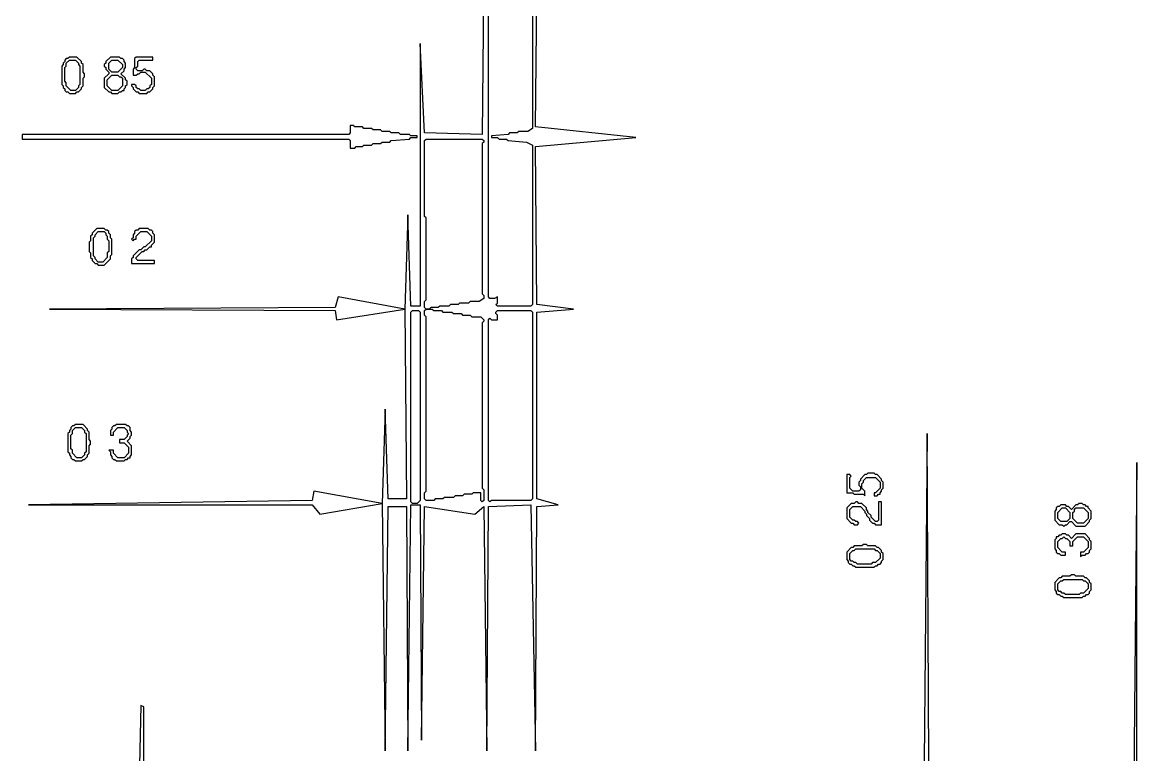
# Model space of a CAD drawing. Extents: x 18 to 322, y -435 to -5.
# Drawn here: x 70.1 to 143.5, y -245.9 to -197.6 of the extents above; entities that cross this region are included whole.
import ezdxf

# ---------------------------------------------------------------- set-up
doc = ezdxf.new("R2010")
doc.units = 0

msp = doc.modelspace()

# ---------------------------------------------------------------- linework, layer by layer
at = {"layer": 'CONTOURS'}
for p, q in [((100.5, -194.2), (100.4, -205)), ((100.8, -215.7), (100.8, -194.3)), ((103.7, -194.3), (103.7, -204.6)), ((103.9, -204.5), (104, -194.2)), ((96.6, -204.9), (96.3, -199)), ((96.3, -199), (96.3, -216.3)), ((72.9, -200.2), (72.8, -200.3)), ((72.8, -200.3), (72.8, -200.4)), ((73, -200), (72.9, -200.1)), ((72.9, -200.1), (72.9, -200.2)), ((73.1, -200), (73, -200)), ((73, -200.3), (73.2, -200.1)), ((73, -200.5), (73, -200.3)), ((73.2, -199.9), (73.1, -200)), ((73.7, -199.9), (73.2, -199.9)), ((73.2, -200.1), (73.6, -200.1)), ((73.6, -200.1), (73.8, -200.3)), ((74, -200.2), (73.7, -199.9)), ((73.8, -200.3), (73.8, -200.4)), ((74, -200.3), (74, -200.2)), ((74.1, -200.4), (74, -200.3)), ((75.6, -200.3), (75.5, -200.4)), ((75.9, -199.9), (75.6, -200.2)), ((75.6, -200.2), (75.6, -200.3)), ((75.8, -200.3), (76, -200.1)), ((75.8, -200.7), (75.8, -200.3)), ((76.5, -199.9), (75.9, -199.9)), ((76, -200.1), (76.4, -200.1)), ((76.4, -200.1), (76.7, -200.4)), ((76.6, -200), (76.5, -199.9)), ((76.7, -200), (76.6, -200)), ((76.8, -200.1), (76.7, -200)), ((76.8, -200.2), (76.8, -200.1)), ((76.9, -200.3), (76.8, -200.2)), ((76.9, -200.6), (76.9, -200.3)), ((77.6, -199.9), (77.5, -200)), ((77.5, -200), (77.5, -200.6)), ((78.7, -199.9), (77.6, -199.9)), ((77.7, -200.2), (77.8, -200.1)), ((77.7, -200.5), (77.7, -200.2)), ((77.8, -200.1), (78.7, -200.1)), ((78.7, -200.1), (78.7, -199.9)), ((72.8, -200.4), (72.7, -200.5)), ((72.7, -200.5), (72.7, -201.7)), ((72.9, -200.6), (73, -200.5)), ((72.9, -201.5), (72.9, -200.6)), ((73.8, -200.4), (73.9, -200.5)), ((73.9, -200.5), (73.9, -201.7)), ((74.1, -200.9), (74.1, -200.4)), ((74.2, -201), (74.1, -200.9)), ((74.2, -201.2), (74.2, -201)), ((75.5, -200.4), (75.5, -200.5)), ((75.5, -200.5), (75.6, -200.6)), ((75.8, -201), (75.5, -201.3)), ((75.6, -200.6), (75.6, -200.7)), ((75.6, -200.7), (75.8, -200.9)), ((75.7, -201.4), (76, -201.1)), ((76, -200.9), (75.8, -200.7)), ((75.8, -200.9), (75.8, -201)), ((76.4, -200.9), (76, -200.9)), ((76, -201.1), (76.4, -201.1)), ((76.7, -200.6), (76.4, -200.9)), ((76.4, -201.1), (76.5, -201.2)), ((76.6, -201), (76.8, -200.8)), ((76.9, -201.3), (76.6, -201)), ((76.7, -200.4), (76.7, -200.6)), ((76.8, -200.7), (76.9, -200.6)), ((76.8, -200.8), (76.8, -200.7)), ((77.5, -200.6), (77.4, -200.7)), ((77.4, -200.7), (77.4, -201.1)), ((77.4, -201.1), (77.6, -201.1)), ((77.6, -200.6), (77.7, -200.5)), ((77.6, -200.7), (77.6, -200.6)), ((77.7, -200.8), (77.6, -200.7)), ((77.6, -201.1), (77.7, -201)), ((78, -200.8), (77.7, -200.8)), ((77.7, -201), (77.8, -201)), ((77.8, -201), (77.9, -200.9)), ((77.9, -200.9), (78.2, -200.9)), ((78.1, -200.7), (78, -200.8)), ((78.2, -200.7), (78.1, -200.7)), ((78.3, -200.8), (78.2, -200.7)), ((78.2, -200.9), (78.6, -201.3)), ((78.5, -200.8), (78.3, -200.8)), ((78.7, -201), (78.5, -200.8)), ((78.7, -201.1), (78.7, -201)), ((78.8, -201.2), (78.7, -201.1)), ((72.7, -201.7), (72.8, -201.8)), ((72.8, -201.8), (72.8, -201.9)), ((73, -201.6), (72.9, -201.5)), ((73, -201.8), (73, -201.6)), ((73.3, -202.1), (73, -201.8)), ((73.9, -201.7), (73.8, -201.8)), ((73.8, -201.8), (73.8, -201.9)), ((74, -201.9), (74.1, -201.8)), ((74.1, -201.3), (74.2, -201.2)), ((74.1, -201.8), (74.1, -201.3)), ((75.5, -201.3), (75.5, -201.9)), ((75.7, -201.8), (75.7, -201.4)), ((76, -202.1), (75.7, -201.8)), ((76.7, -201.8), (76.4, -202.1)), ((76.5, -201.2), (76.6, -201.2)), ((76.6, -201.2), (76.7, -201.3)), ((76.7, -201.3), (76.7, -201.8)), ((76.9, -201.4), (76.9, -201.3)), ((77, -201.5), (76.9, -201.4)), ((76.9, -201.8), (77, -201.7)), ((76.9, -201.9), (76.9, -201.8)), ((77, -201.7), (77, -201.5)), ((77.5, -201.7), (77.3, -201.7)), ((77.3, -201.7), (77.3, -201.8)), ((77.3, -201.8), (77.4, -201.9)), ((77.6, -201.8), (77.5, -201.7)), ((77.6, -201.9), (77.6, -201.8)), ((78.6, -201.7), (78.5, -201.8)), ((78.5, -201.8), (78.5, -201.9)), ((78.6, -201.3), (78.6, -201.7)), ((78.7, -201.9), (78.8, -201.8)), ((78.8, -201.8), (78.8, -201.2)), ((72.8, -201.9), (72.9, -202)), ((72.9, -202), (72.9, -202.1)), ((72.9, -202.1), (73, -202.2)), ((73, -202.2), (73.1, -202.2)), ((73.1, -202.2), (73.2, -202.3)), ((73.2, -202.3), (73.6, -202.3)), ((73.6, -202.1), (73.3, -202.1)), ((73.8, -201.9), (73.6, -202.1)), ((73.6, -202.3), (73.7, -202.2)), ((73.7, -202.2), (73.8, -202.2)), ((73.8, -202.2), (74, -202)), ((74, -202), (74, -201.9)), ((75.5, -201.9), (75.8, -202.2)), ((75.8, -202.2), (75.9, -202.2)), ((75.9, -202.2), (76, -202.3)), ((76.4, -202.1), (76, -202.1)), ((76, -202.3), (76.4, -202.3)), ((76.4, -202.3), (76.5, -202.2)), ((76.5, -202.2), (76.6, -202.2)), ((76.6, -202.2), (76.7, -202.1)), ((76.7, -202.1), (76.8, -202.1)), ((76.8, -202), (76.9, -201.9)), ((76.8, -202.1), (76.8, -202)), ((77.4, -201.9), (77.4, -202)), ((77.4, -202), (77.6, -202.2)), ((77.7, -202), (77.6, -201.9)), ((77.6, -202.2), (77.7, -202.2)), ((77.8, -202), (77.7, -202)), ((77.7, -202.2), (77.8, -202.3)), ((77.9, -202.1), (77.8, -202)), ((77.8, -202.3), (78.3, -202.3)), ((78.2, -202.1), (77.9, -202.1)), ((78.3, -202), (78.2, -202.1)), ((78.4, -202), (78.3, -202)), ((78.3, -202.3), (78.4, -202.2)), ((78.5, -201.9), (78.4, -202)), ((78.4, -202.2), (78.5, -202.2)), ((78.5, -202.2), (78.7, -202)), ((78.7, -202), (78.7, -201.9)), ((91.9, -204.4), (91.7, -204.4)), ((91.7, -204.4), (91.7, -204.9)), ((92, -204.5), (91.9, -204.4)), ((92.5, -204.5), (92, -204.5)), ((92.6, -204.6), (92.5, -204.5)), ((93.1, -204.6), (92.6, -204.6)), ((93.2, -204.7), (93.1, -204.6)), ((93.7, -204.7), (93.2, -204.7)), ((93.8, -204.8), (93.7, -204.7)), ((103.7, -204.6), (103.4, -204.8)), ((110.5, -205.2), (103.9, -204.5)), ((91.6, -205), (70.1, -205)), ((70.1, -205), (70.1, -205.3)), ((70.1, -205.3), (91.6, -205.3)), ((91.7, -204.9), (91.6, -205)), ((91.6, -205.3), (91.7, -205.4)), ((91.7, -205.4), (91.7, -205.9)), ((93.7, -205.6), (93.8, -205.5)), ((94.3, -204.8), (93.8, -204.8)), ((93.8, -205.5), (94.3, -205.5)), ((94.4, -204.9), (94.3, -204.8)), ((94.3, -205.5), (94.4, -205.4)), ((94.9, -204.9), (94.4, -204.9)), ((94.4, -205.4), (95.6, -205.3)), ((95, -205), (94.9, -204.9)), ((95.6, -205), (95, -205)), ((95.7, -205.1), (95.6, -205)), ((95.6, -205.3), (95.7, -205.2)), ((96.1, -205.1), (95.7, -205.1)), ((95.7, -205.2), (96.1, -205.2)), ((96.1, -205.2), (96.1, -205.1)), ((100.4, -205), (96.6, -204.9)), ((96.6, -205.4), (96.7, -205.3)), ((96.6, -210.4), (96.6, -205.4)), ((96.7, -205.3), (100.4, -205.3)), ((100.4, -205.3), (100.5, -205.4)), ((100.5, -205.5), (100.4, -205.6)), ((100.5, -205.4), (100.5, -205.5)), ((102.1, -205), (101, -205.1)), ((101, -205.1), (101, -205.2)), ((101, -205.2), (101.4, -205.2)), ((101.4, -205.2), (101.5, -205.3)), ((101.5, -205.3), (102, -205.3)), ((102, -205.3), (102.1, -205.4)), ((102.2, -204.9), (102.1, -205)), ((102.1, -205.4), (103.3, -205.5)), ((102.7, -204.9), (102.2, -204.9)), ((102.8, -204.8), (102.7, -204.9)), ((103.4, -204.8), (102.8, -204.8)), ((103.3, -205.5), (103.7, -205.7)), ((103.9, -205.8), (110.5, -205.2)), ((91.7, -205.9), (92, -205.9)), ((92, -205.9), (92.1, -205.8)), ((92.1, -205.8), (92.5, -205.8)), ((92.5, -205.8), (92.6, -205.7)), ((92.6, -205.7), (93.1, -205.7)), ((93.1, -205.7), (93.2, -205.6)), ((93.2, -205.6), (93.7, -205.6)), ((100.4, -205.6), (100.4, -215.5)), ((103.7, -205.7), (103.7, -216.2)), ((104, -216.2), (103.9, -205.8)), ((95.5, -210.3), (95.3, -216.5)), ((95.7, -216.3), (95.5, -210.3)), ((96.7, -210.5), (96.6, -210.4)), ((96.7, -215.9), (96.7, -210.5)), ((75, -211.2), (74.7, -211.5)), ((75.5, -211.2), (75, -211.2)), ((75.6, -211.3), (75.5, -211.2)), ((75.7, -211.3), (75.6, -211.3)), ((75.8, -211.4), (75.7, -211.3)), ((77.6, -211.3), (77.5, -211.4)), ((77.7, -211.3), (77.6, -211.3)), ((77.8, -211.2), (77.7, -211.3)), ((78.4, -211.2), (77.8, -211.2)), ((78.5, -211.3), (78.4, -211.2)), ((78.6, -211.3), (78.5, -211.3)), ((78.7, -211.4), (78.6, -211.3)), ((74.6, -212), (74.5, -212.1)), ((74.5, -212.1), (74.5, -212.7)), ((74.7, -211.6), (74.6, -211.7)), ((74.6, -211.7), (74.6, -212)), ((74.7, -211.5), (74.7, -211.6)), ((74.8, -211.8), (74.9, -211.7)), ((74.8, -213), (74.8, -211.8)), ((74.9, -211.6), (75.1, -211.4)), ((74.9, -211.7), (74.9, -211.6)), ((75.1, -211.4), (75.5, -211.4)), ((75.5, -211.4), (75.6, -211.5)), ((75.6, -211.5), (75.6, -211.6)), ((75.6, -211.6), (75.7, -211.7)), ((75.7, -211.7), (75.7, -211.9)), ((75.7, -211.9), (75.8, -212)), ((75.8, -211.5), (75.8, -211.4)), ((75.9, -211.6), (75.8, -211.5)), ((75.8, -212), (75.8, -212.7)), ((75.9, -211.8), (75.9, -211.6)), ((76, -211.9), (75.9, -211.8)), ((76, -212.9), (76, -211.9)), ((77.4, -211.8), (77.3, -211.9)), ((77.3, -211.9), (77.4, -212)), ((77.5, -211.5), (77.4, -211.6)), ((77.4, -211.6), (77.4, -211.8)), ((77.4, -212), (77.5, -211.9)), ((77.5, -211.4), (77.5, -211.5)), ((77.5, -211.9), (77.6, -211.9)), ((77.6, -211.7), (77.9, -211.4)), ((77.6, -211.9), (77.6, -211.7)), ((77.9, -211.4), (78.3, -211.4)), ((78.6, -212), (78.2, -212.4)), ((78.3, -211.4), (78.6, -211.7)), ((78.6, -211.7), (78.6, -212)), ((78.6, -212.3), (78.8, -212.1)), ((78.7, -211.5), (78.7, -211.4)), ((78.8, -211.6), (78.7, -211.5)), ((78.8, -212.1), (78.8, -211.6)), ((74.5, -212.7), (74.6, -212.8)), ((74.6, -212.8), (74.6, -213.1)), ((75.8, -212.7), (75.7, -212.8)), ((75.7, -212.8), (75.7, -213.1)), ((77.8, -212.6), (77.4, -213)), ((77.6, -213.1), (78, -212.7)), ((77.9, -212.6), (77.8, -212.6)), ((78.1, -212.4), (77.9, -212.6)), ((78, -212.7), (78.1, -212.7)), ((78.2, -212.4), (78.1, -212.4)), ((78.1, -212.7), (78.2, -212.6)), ((78.2, -212.6), (78.3, -212.6)), ((78.3, -212.6), (78.5, -212.4)), ((78.5, -212.4), (78.6, -212.4)), ((78.6, -212.4), (78.6, -212.3)), ((74.6, -213.1), (74.7, -213.2)), ((74.7, -213.2), (74.7, -213.3)), ((74.7, -213.3), (74.9, -213.5)), ((74.9, -213.1), (74.8, -213)), ((74.9, -213.2), (74.9, -213.1)), ((75.1, -213.4), (74.9, -213.2)), ((74.9, -213.5), (75, -213.5)), ((75, -213.5), (75.1, -213.6)), ((75.4, -213.4), (75.1, -213.4)), ((75.7, -213.1), (75.4, -213.4)), ((75.5, -213.6), (75.9, -213.2)), ((75.9, -213), (76, -212.9)), ((75.9, -213.2), (75.9, -213)), ((77.4, -213.1), (77.3, -213.2)), ((77.3, -213.2), (77.3, -213.5)), ((77.3, -213.5), (78.8, -213.5)), ((77.4, -213), (77.4, -213.1)), ((77.6, -213.2), (77.6, -213.1)), ((77.7, -213.3), (77.6, -213.2)), ((78.8, -213.3), (77.7, -213.3)), ((78.8, -213.5), (78.8, -213.3)), ((75.1, -213.6), (75.5, -213.6)), ((90.9, -215.7), (90.7, -216.4)), ((95.3, -216.5), (90.9, -215.7)), ((100.4, -215.5), (100.5, -215.6)), ((100.5, -215.6), (100.5, -215.8)), ((100.9, -215.8), (100.8, -215.7)), ((101.4, -215.7), (101.2, -215.8)), ((101.4, -216.1), (101.4, -215.7)), ((90.7, -216.4), (71.9, -216.5)), ((71.9, -216.5), (90.7, -216.6)), ((90.8, -217.2), (95.3, -216.5)), ((95.3, -216.5), (95.4, -229)), ((96.3, -216.3), (95.7, -216.3)), ((96.6, -216), (96.7, -215.9)), ((96.6, -216.4), (96.6, -216)), ((96.7, -216.5), (96.6, -216.4)), ((96.6, -216.6), (96.7, -216.5)), ((96.7, -216.5), (97.1, -216.5)), ((96.9, -216.5), (96.7, -216.5)), ((97, -216.4), (96.9, -216.5)), ((97.5, -216.4), (97, -216.4)), ((97.1, -216.5), (97.2, -216.6)), ((97.6, -216.3), (97.5, -216.4)), ((98.2, -216.3), (97.6, -216.3)), ((98.3, -216.2), (98.2, -216.3)), ((98.8, -216.2), (98.3, -216.2)), ((98.9, -216.1), (98.8, -216.2)), ((99.5, -216.1), (98.9, -216.1)), ((99.6, -216), (99.5, -216.1)), ((100.2, -216), (99.6, -216)), ((100.5, -215.8), (100.2, -216)), ((101.2, -215.8), (100.9, -215.8)), ((101.3, -216.2), (101.4, -216.1)), ((101.4, -216.3), (101.3, -216.2)), ((103.6, -216.3), (101.4, -216.3)), ((103.7, -216.2), (103.6, -216.3)), ((106.4, -216.5), (104, -216.2)), ((104, -216.7), (106.4, -216.5)), ((90.7, -216.6), (90.8, -217.2)), ((95.7, -216.7), (95.8, -216.6)), ((95.7, -229.2), (95.7, -216.7)), ((95.8, -216.6), (96.2, -216.6)), ((96.2, -216.6), (96.3, -216.7)), ((96.3, -216.7), (96.3, -229.1)), ((96.6, -216.9), (96.6, -216.6)), ((96.7, -217), (96.6, -216.9)), ((96.7, -228.5), (96.7, -217)), ((97.2, -216.6), (97.7, -216.6)), ((97.7, -216.6), (97.8, -216.7)), ((97.8, -216.7), (98.4, -216.7)), ((98.4, -216.7), (98.5, -216.8)), ((98.5, -216.8), (99, -216.8)), ((99, -216.8), (99.1, -216.9)), ((99.1, -216.9), (99.6, -216.9)), ((99.6, -216.9), (99.7, -217)), ((99.7, -217), (100.3, -217)), ((100.3, -217), (100.5, -217.2)), ((100.5, -217.2), (100.5, -217.3)), ((100.8, -217.2), (100.9, -217.1)), ((100.8, -229.1), (100.8, -217.2)), ((100.9, -217.1), (101, -217.2)), ((101, -217.2), (101.4, -217.2)), ((101.3, -216.7), (101.4, -216.6)), ((101.3, -216.8), (101.3, -216.7)), ((101.4, -216.9), (101.3, -216.8)), ((101.4, -216.6), (103.6, -216.6)), ((101.4, -217.2), (101.4, -216.9)), ((103.6, -216.6), (103.7, -216.7)), ((103.7, -216.7), (103.7, -229)), ((104, -229), (104, -216.7)), ((100.5, -217.3), (100.4, -217.4)), ((100.4, -217.4), (100.4, -228.3)), ((94, -223.1), (93.8, -229.3)), ((94.2, -229), (94, -223.1)), ((73.2, -224.6), (73.1, -224.7)), ((73.3, -224.4), (73.2, -224.5)), ((73.2, -224.5), (73.2, -224.6)), ((73.4, -224.2), (73.3, -224.3)), ((73.3, -224.3), (73.3, -224.4)), ((73.5, -224.2), (73.4, -224.2)), ((73.4, -224.5), (73.6, -224.3)), ((73.4, -224.7), (73.4, -224.5)), ((73.6, -224.1), (73.5, -224.2)), ((74.1, -224.1), (73.6, -224.1)), ((73.6, -224.3), (74, -224.3)), ((74, -224.3), (74.2, -224.5)), ((74.4, -224.4), (74.1, -224.1)), ((74.2, -224.5), (74.2, -224.6)), ((74.2, -224.6), (74.3, -224.7)), ((74.4, -224.5), (74.4, -224.4)), ((74.5, -224.6), (74.4, -224.5)), ((74.5, -225.1), (74.5, -224.6)), ((76, -224.4), (75.9, -224.5)), ((75.9, -224.5), (75.9, -224.8)), ((76.1, -224.2), (76, -224.3)), ((76, -224.3), (76, -224.4)), ((76.2, -224.2), (76.1, -224.2)), ((76.1, -224.6), (76.4, -224.3)), ((76.1, -224.8), (76.1, -224.6)), ((76.3, -224.1), (76.2, -224.2)), ((76.9, -224.1), (76.3, -224.1)), ((76.4, -224.3), (76.8, -224.3)), ((76.8, -224.3), (77, -224.5)), ((77, -224.2), (76.9, -224.1)), ((77.1, -224.2), (77, -224.2)), ((77, -224.5), (77, -224.6)), ((77, -224.6), (77.1, -224.7)), ((77.2, -224.3), (77.1, -224.2)), ((77.2, -224.5), (77.2, -224.3)), ((77.3, -224.6), (77.2, -224.5)), ((77.3, -224.8), (77.3, -224.6)), ((73.1, -224.7), (73.1, -225.9)), ((73.3, -224.8), (73.4, -224.7)), ((73.3, -225.7), (73.3, -224.8)), ((74.3, -224.7), (74.3, -225.9)), ((74.6, -225.2), (74.5, -225.1)), ((74.6, -225.4), (74.6, -225.2)), ((75.9, -224.8), (76.1, -224.8)), ((76.8, -225.1), (76.5, -225.1)), ((76.5, -225.1), (76.5, -225.3)), ((76.5, -225.3), (76.8, -225.3)), ((77, -224.9), (76.8, -225.1)), ((76.8, -225.3), (77.1, -225.6)), ((77.1, -224.7), (77, -224.8)), ((77, -224.8), (77, -224.9)), ((77, -225.2), (77.2, -225)), ((77.3, -225.5), (77, -225.2)), ((77.2, -224.9), (77.3, -224.8)), ((77.2, -225), (77.2, -224.9)), ((129.7, -224.7), (129.5, -246.3)), ((129.8, -246.3), (129.7, -224.7)), ((73.1, -225.9), (73.2, -226)), ((73.2, -226), (73.2, -226.1)), ((73.4, -225.8), (73.3, -225.7)), ((73.4, -226), (73.4, -225.8)), ((73.7, -226.3), (73.4, -226)), ((74.3, -225.9), (74.2, -226)), ((74.2, -226), (74.2, -226.1)), ((74.4, -226.1), (74.5, -226)), ((74.5, -225.5), (74.6, -225.4)), ((74.5, -226), (74.5, -225.5)), ((76.1, -225.8), (75.8, -225.8)), ((75.8, -225.8), (75.9, -225.9)), ((75.9, -225.9), (75.9, -226.1)), ((76.1, -226), (76.1, -225.8)), ((76.4, -226.3), (76.1, -226)), ((77.1, -226), (76.8, -226.3)), ((77.1, -225.6), (77.1, -226)), ((77.3, -226.1), (77.3, -225.5)), ((73.2, -226.1), (73.3, -226.2)), ((73.3, -226.2), (73.3, -226.3)), ((73.3, -226.3), (73.4, -226.4)), ((73.4, -226.4), (73.5, -226.4)), ((73.5, -226.4), (73.6, -226.5)), ((73.6, -226.5), (74, -226.5)), ((74, -226.3), (73.7, -226.3)), ((74.2, -226.1), (74, -226.3)), ((74, -226.5), (74.1, -226.4)), ((74.1, -226.4), (74.2, -226.4)), ((74.2, -226.4), (74.4, -226.2)), ((74.4, -226.2), (74.4, -226.1)), ((75.9, -226.1), (76, -226.2)), ((76, -226.2), (76, -226.3)), ((76, -226.3), (76.1, -226.4)), ((76.1, -226.4), (76.2, -226.4)), ((76.2, -226.4), (76.3, -226.5)), ((76.3, -226.5), (76.8, -226.5)), ((76.8, -226.3), (76.4, -226.3)), ((76.8, -226.5), (76.9, -226.4)), ((76.9, -226.4), (77, -226.4)), ((77, -226.4), (77.1, -226.3)), ((77.1, -226.3), (77.2, -226.3)), ((77.2, -226.2), (77.3, -226.1)), ((77.2, -226.3), (77.2, -226.2)), ((143.5, -226.6), (143.3, -249.9)), ((143.5, -249.9), (143.5, -226.6)), ((124.6, -227.4), (124.4, -227.4)), ((124.4, -227.4), (124.4, -228.6)), ((124.7, -227.5), (124.6, -227.4)), ((124.6, -227.6), (124.7, -227.5)), ((125.6, -227.4), (125.3, -227.7)), ((125.7, -227.4), (125.6, -227.4)), ((125.8, -227.3), (125.7, -227.4)), ((126.2, -227.3), (125.8, -227.3)), ((126.3, -227.4), (126.2, -227.3)), ((126.4, -227.4), (126.3, -227.4)), ((126.7, -227.7), (126.4, -227.4)), ((124.6, -228.3), (124.6, -227.6)), ((125.3, -227.8), (125.2, -227.9)), ((125.2, -227.9), (125.2, -228.1)), ((125.2, -228.1), (125.3, -228.2)), ((125.3, -227.7), (125.3, -227.8)), ((125.3, -228.2), (125.3, -228.4)), ((125.4, -228), (125.5, -227.9)), ((125.4, -228.3), (125.4, -228)), ((125.5, -227.8), (125.7, -227.6)), ((125.5, -227.9), (125.5, -227.8)), ((125.7, -227.6), (126.3, -227.6)), ((126.3, -227.6), (126.6, -227.9)), ((126.6, -227.9), (126.6, -228.3)), ((126.7, -227.8), (126.7, -227.7)), ((126.8, -227.9), (126.7, -227.8)), ((126.8, -228.3), (126.8, -227.9)), ((89.3, -228.5), (89.2, -229.1)), ((93.8, -229.3), (89.3, -228.5)), ((95.4, -229), (94.2, -229)), ((96.6, -228.6), (96.7, -228.5)), ((96.6, -229), (96.6, -228.6)), ((96.7, -229.1), (96.6, -229)), ((97.3, -229), (97.2, -229.1)), ((97.8, -229), (97.3, -229)), ((97.9, -228.9), (97.8, -229)), ((98.5, -228.9), (97.9, -228.9)), ((98.6, -228.8), (98.5, -228.9)), ((99.1, -228.8), (98.6, -228.8)), ((99.2, -228.7), (99.1, -228.8)), ((99.7, -228.7), (99.2, -228.7)), ((99.8, -228.6), (99.7, -228.7)), ((100.3, -228.6), (99.8, -228.6)), ((100.3, -229.1), (100.3, -228.6)), ((100.4, -228.3), (100.5, -228.4)), ((100.5, -228.4), (100.5, -229.1)), ((103.7, -229), (103.6, -229.1)), ((105.4, -229.4), (104, -229)), ((124.4, -228.6), (124.8, -228.6)), ((124.8, -228.5), (124.6, -228.3)), ((125.2, -228.5), (124.8, -228.5)), ((124.8, -228.6), (124.9, -228.7)), ((124.9, -228.7), (125.5, -228.7)), ((125.3, -228.4), (125.2, -228.5)), ((125.6, -228.5), (125.4, -228.3)), ((125.5, -228.7), (125.6, -228.8)), ((125.6, -228.8), (125.6, -228.5)), ((126.3, -228.6), (126.2, -228.6)), ((126.2, -228.6), (126.2, -228.8)), ((126.2, -228.8), (126.4, -228.8)), ((126.6, -228.3), (126.3, -228.6)), ((126.4, -228.8), (126.5, -228.7)), ((126.5, -228.7), (126.6, -228.7)), ((126.6, -228.6), (126.7, -228.5)), ((126.6, -228.7), (126.6, -228.6)), ((126.7, -228.4), (126.8, -228.3)), ((126.7, -228.5), (126.7, -228.4)), ((89.2, -229.1), (70.5, -229.4)), ((70.5, -229.4), (89.2, -229.4)), ((89.2, -229.4), (89.7, -230)), ((89.7, -230), (93.8, -229.3)), ((93.8, -229.3), (94, -245.6)), ((94, -245.6), (94.2, -229.5)), ((94.2, -229.5), (95.4, -229.5)), ((95.4, -229.5), (95.5, -245.6)), ((95.5, -245.6), (95.7, -229.4)), ((95.8, -229.3), (95.7, -229.2)), ((95.7, -229.4), (96.3, -229.4)), ((96.1, -229.3), (95.8, -229.3)), ((96.3, -229.1), (96.1, -229.3)), ((96.3, -229.4), (96.4, -244.9)), ((96.4, -244.9), (96.6, -229.5)), ((96.6, -229.5), (99.9, -230)), ((97.2, -229.1), (96.7, -229.1)), ((99.9, -230), (100.5, -229.5)), ((100.4, -229.2), (100.3, -229.1)), ((100.5, -229.1), (100.4, -229.2)), ((100.5, -229.5), (100.7, -245.6)), ((100.7, -245.6), (100.8, -229.5)), ((100.9, -229.2), (100.8, -229.1)), ((100.8, -229.5), (103.6, -229.4)), ((101, -229.1), (100.9, -229.2)), ((103.6, -229.1), (101, -229.1)), ((103.6, -229.4), (103.9, -245.6)), ((103.9, -245.6), (104, -229.5)), ((104, -229.5), (105.4, -229.4)), ((124.7, -229.3), (124.4, -229.6)), ((124.4, -229.6), (124.4, -230.3)), ((124.6, -229.7), (124.8, -229.5)), ((124.6, -230.2), (124.6, -229.7)), ((124.9, -229.3), (124.7, -229.3)), ((124.8, -229.5), (125.3, -229.5)), ((125, -229.2), (124.9, -229.3)), ((125.1, -229.2), (125, -229.2)), ((125.2, -229.3), (125.1, -229.2)), ((125.4, -229.3), (125.2, -229.3)), ((125.3, -229.5), (125.6, -229.8)), ((125.7, -229.6), (125.4, -229.3)), ((125.7, -229.7), (125.7, -229.6)), ((125.8, -229.8), (125.7, -229.7)), ((126.7, -229.2), (126.5, -229.2)), ((126.5, -229.2), (126.5, -230.4)), ((126.7, -230.7), (126.7, -229.2)), ((138.2, -229.7), (138.1, -229.8)), ((138.3, -229.5), (138.2, -229.6)), ((138.2, -229.6), (138.2, -229.7)), ((138.4, -229.5), (138.3, -229.5)), ((138.3, -229.9), (138.6, -229.6)), ((138.5, -229.4), (138.4, -229.5)), ((138.8, -229.4), (138.5, -229.4)), ((138.6, -229.6), (138.8, -229.6)), ((138.9, -229.5), (138.8, -229.4)), ((138.8, -229.6), (139.1, -229.9)), ((139, -229.5), (138.9, -229.5)), ((139.2, -229.7), (139, -229.5)), ((139.5, -229.4), (139.2, -229.7)), ((139.4, -229.7), (139.5, -229.6)), ((139.4, -229.8), (139.4, -229.7)), ((139.6, -229.4), (139.5, -229.4)), ((139.5, -229.6), (140, -229.6)), ((139.7, -229.3), (139.6, -229.4)), ((139.9, -229.3), (139.7, -229.3)), ((140, -229.4), (139.9, -229.3)), ((140.1, -229.4), (140, -229.4)), ((140, -229.6), (140.3, -229.9)), ((140.2, -229.5), (140.1, -229.4)), ((140.3, -229.5), (140.2, -229.5)), ((140.3, -229.6), (140.3, -229.5)), ((140.5, -229.8), (140.3, -229.6)), ((124.4, -230.3), (124.7, -230.6)), ((124.8, -230.4), (124.6, -230.2)), ((124.9, -230.4), (124.8, -230.4)), ((125, -230.5), (124.9, -230.4)), ((125.6, -229.8), (125.6, -229.9)), ((125.6, -229.9), (125.7, -230)), ((125.7, -230), (125.7, -230.1)), ((125.7, -230.1), (125.9, -230.3)), ((125.8, -229.9), (125.8, -229.8)), ((126, -230.1), (125.8, -229.9)), ((125.9, -230.3), (125.9, -230.4)), ((125.9, -230.4), (126.1, -230.6)), ((126, -230.2), (126, -230.1)), ((126.3, -230.5), (126, -230.2)), ((126.5, -230.4), (126.4, -230.5)), ((138.1, -229.8), (138.1, -230.4)), ((138.1, -230.4), (138.4, -230.7)), ((138.3, -230.3), (138.3, -229.9)), ((138.5, -230.5), (138.3, -230.3)), ((139.1, -230.3), (138.9, -230.5)), ((139.1, -229.9), (139.1, -230.3)), ((139.3, -229.9), (139.4, -229.8)), ((139.3, -230.3), (139.3, -229.9)), ((139.6, -230.6), (139.3, -230.3)), ((140.3, -230.3), (140, -230.6)), ((140.3, -229.9), (140.3, -230.3)), ((140.4, -230.4), (140.5, -230.3)), ((140.4, -230.5), (140.4, -230.4)), ((140.5, -230.3), (140.5, -229.8)), ((124.7, -230.6), (124.8, -230.6)), ((124.8, -230.6), (124.9, -230.7)), ((124.9, -230.7), (125.1, -230.7)), ((125.1, -230.5), (125, -230.5)), ((125.2, -230.6), (125.1, -230.5)), ((125.1, -230.7), (125.2, -230.6)), ((126.1, -230.6), (126.2, -230.6)), ((126.2, -230.6), (126.3, -230.7)), ((126.4, -230.5), (126.3, -230.5)), ((126.3, -230.7), (126.7, -230.7)), ((138.4, -230.7), (138.6, -230.7)), ((138.9, -230.5), (138.5, -230.5)), ((138.6, -230.7), (138.7, -230.8)), ((138.7, -230.8), (138.8, -230.7)), ((138.8, -230.7), (138.9, -230.7)), ((138.9, -230.7), (139.1, -230.5)), ((139.1, -230.5), (139.2, -230.5)), ((139.2, -230.5), (139.5, -230.8)), ((139.5, -230.8), (140.1, -230.8)), ((140, -230.6), (139.6, -230.6)), ((140.1, -230.8), (140.4, -230.5)), ((138.2, -231.6), (138.1, -231.7)), ((138.1, -231.7), (138.1, -232.3)), ((138.3, -231.5), (138.2, -231.5)), ((138.2, -231.5), (138.2, -231.6)), ((138.4, -231.4), (138.3, -231.5)), ((138.3, -231.8), (138.5, -231.6)), ((138.3, -232.2), (138.3, -231.8)), ((138.5, -231.4), (138.4, -231.4)), ((138.6, -231.3), (138.5, -231.4)), ((138.5, -231.6), (138.6, -231.6)), ((138.8, -231.3), (138.6, -231.3)), ((138.6, -231.6), (138.7, -231.5)), ((138.7, -231.5), (138.8, -231.6)), ((138.9, -231.4), (138.8, -231.3)), ((138.8, -231.6), (138.9, -231.6)), ((139, -231.4), (138.9, -231.4)), ((138.9, -231.6), (139.1, -231.8)), ((139.2, -231.6), (139, -231.4)), ((139.1, -231.8), (139.1, -232.1)), ((139.5, -231.3), (139.2, -231.6)), ((139.3, -231.8), (139.6, -231.5)), ((139.3, -232.1), (139.3, -231.8)), ((140.1, -231.3), (139.5, -231.3)), ((139.6, -231.5), (140, -231.5)), ((140, -231.5), (140.3, -231.8)), ((140.4, -231.6), (140.1, -231.3)), ((140.3, -231.8), (140.3, -232.2)), ((140.4, -231.7), (140.4, -231.6)), ((140.5, -231.8), (140.4, -231.7)), ((140.5, -232.3), (140.5, -231.8)), ((124.7, -232.2), (124.4, -232.5)), ((124.4, -232.5), (124.4, -233)), ((124.6, -232.6), (124.8, -232.4)), ((124.6, -233), (124.6, -232.6)), ((124.8, -232.2), (124.7, -232.2)), ((124.9, -232.1), (124.8, -232.2)), ((124.8, -232.4), (124.9, -232.4)), ((125.4, -232.1), (124.9, -232.1)), ((124.9, -232.4), (125, -232.3)), ((125, -232.3), (126.2, -232.3)), ((125.5, -232), (125.4, -232.1)), ((125.7, -232), (125.5, -232)), ((125.8, -232.1), (125.7, -232)), ((126.3, -232.1), (125.8, -232.1)), ((126.2, -232.3), (126.3, -232.4)), ((126.4, -232.2), (126.3, -232.1)), ((126.3, -232.4), (126.4, -232.4)), ((126.5, -232.2), (126.4, -232.2)), ((126.4, -232.4), (126.6, -232.6)), ((126.7, -232.4), (126.5, -232.2)), ((126.6, -232.6), (126.6, -232.9)), ((126.7, -232.5), (126.7, -232.4)), ((126.8, -232.6), (126.7, -232.5)), ((126.8, -233), (126.8, -232.6)), ((138.1, -232.3), (138.2, -232.4)), ((138.2, -232.4), (138.2, -232.5)), ((138.2, -232.5), (138.3, -232.6)), ((138.6, -232.5), (138.3, -232.2)), ((138.3, -232.6), (138.4, -232.6)), ((138.4, -232.6), (138.5, -232.7)), ((138.8, -232.5), (138.6, -232.5)), ((138.8, -232.7), (138.8, -232.5)), ((139.1, -232.1), (139.3, -232.1)), ((140, -232.5), (139.8, -232.5)), ((139.8, -232.5), (139.8, -232.8)), ((140.3, -232.2), (140, -232.5)), ((140.1, -232.7), (140.2, -232.6)), ((140.2, -232.6), (140.3, -232.6)), ((140.3, -232.6), (140.4, -232.5)), ((140.4, -232.4), (140.5, -232.3)), ((140.4, -232.5), (140.4, -232.4)), ((124.4, -233), (124.5, -233.1)), ((124.5, -233.1), (124.5, -233.2)), ((124.5, -233.2), (124.6, -233.3)), ((124.7, -233.1), (124.6, -233)), ((124.6, -233.3), (124.7, -233.3)), ((124.8, -233.1), (124.7, -233.1)), ((124.7, -233.3), (124.8, -233.4)), ((124.9, -233.2), (124.8, -233.1)), ((124.8, -233.4), (124.9, -233.4)), ((125, -233.2), (124.9, -233.2)), ((124.9, -233.4), (125, -233.5)), ((125.1, -233.3), (125, -233.2)), ((126, -233.3), (125.1, -233.3)), ((126.1, -233.2), (126, -233.3)), ((126.3, -233.2), (126.1, -233.2)), ((126.2, -233.5), (126.3, -233.4)), ((126.6, -232.9), (126.3, -233.2)), ((126.3, -233.4), (126.4, -233.4)), ((126.4, -233.4), (126.5, -233.3)), ((126.5, -233.3), (126.6, -233.3)), ((126.6, -233.3), (126.7, -233.2)), ((126.7, -233.1), (126.8, -233)), ((126.7, -233.2), (126.7, -233.1)), ((138.5, -232.7), (138.8, -232.7)), ((139.8, -232.8), (139.9, -232.7)), ((139.9, -232.7), (140.1, -232.7)), ((125, -233.5), (126.2, -233.5)), ((138.6, -234.1), (138.5, -234.2)), ((139.1, -234.1), (138.6, -234.1)), ((139.2, -234), (139.1, -234.1)), ((139.4, -234), (139.2, -234)), ((139.5, -234.1), (139.4, -234)), ((140, -234.1), (139.5, -234.1)), ((140.1, -234.2), (140, -234.1)), ((138.4, -234.2), (138.1, -234.5)), ((138.1, -234.5), (138.1, -235)), ((138.3, -234.6), (138.5, -234.4)), ((138.3, -235), (138.3, -234.6)), ((138.5, -234.2), (138.4, -234.2)), ((138.5, -234.4), (138.6, -234.4)), ((138.6, -234.4), (138.7, -234.3)), ((138.7, -234.3), (139.9, -234.3)), ((139.9, -234.3), (140, -234.4)), ((140, -234.4), (140.1, -234.4)), ((140.2, -234.2), (140.1, -234.2)), ((140.1, -234.4), (140.3, -234.6)), ((140.4, -234.4), (140.2, -234.2)), ((140.3, -234.6), (140.3, -234.9)), ((140.4, -234.5), (140.4, -234.4)), ((140.5, -234.6), (140.4, -234.5)), ((140.5, -235), (140.5, -234.6)), ((138.1, -235), (138.2, -235.1)), ((138.2, -235.1), (138.2, -235.2)), ((138.2, -235.2), (138.3, -235.3)), ((138.4, -235.1), (138.3, -235)), ((138.3, -235.3), (138.4, -235.3)), ((138.5, -235.1), (138.4, -235.1)), ((138.4, -235.3), (138.5, -235.4)), ((138.6, -235.2), (138.5, -235.1)), ((138.5, -235.4), (138.6, -235.4)), ((138.7, -235.2), (138.6, -235.2)), ((138.6, -235.4), (138.7, -235.5)), ((138.8, -235.3), (138.7, -235.2)), ((138.7, -235.5), (139.9, -235.5)), ((139.7, -235.3), (138.8, -235.3)), ((139.8, -235.2), (139.7, -235.3)), ((140, -235.2), (139.8, -235.2)), ((139.9, -235.5), (140, -235.4)), ((140.3, -234.9), (140, -235.2)), ((140, -235.4), (140.1, -235.4)), ((140.1, -235.4), (140.2, -235.3)), ((140.2, -235.3), (140.3, -235.3)), ((140.3, -235.3), (140.4, -235.2)), ((140.4, -235.1), (140.5, -235)), ((140.4, -235.2), (140.4, -235.1)), ((77.9, -242.6), (77.8, -247.5)), ((78.1, -242.7), (77.9, -242.6)), ((78.1, -247.5), (78.1, -242.7))]:
    msp.add_line(p, q, dxfattribs=at)

doc.saveas('drawing.dxf')
